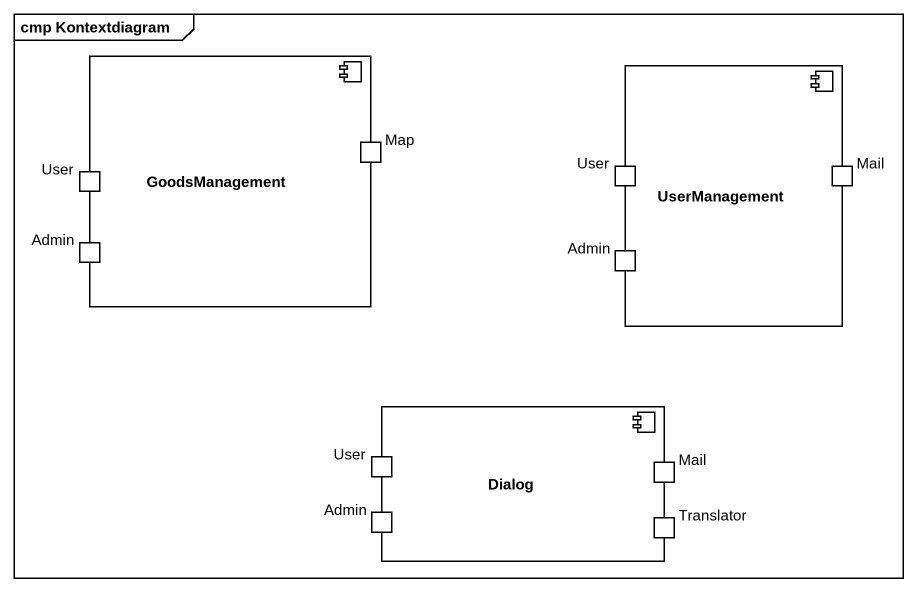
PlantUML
@startuml
mainframe cmp Kontextdiagram
component GoodsManagement {
  port User
  port "Map" as Map_
  port Admin
}
component UserManagement {
  port "User" as User_2
  port Mail
  port "Admin" as Admin_2
}
component Dialog {
  port "User" as User_3
  port "Mail" as Mail_2
  port "Admin" as Admin_3
  port Translator
}
@enduml
